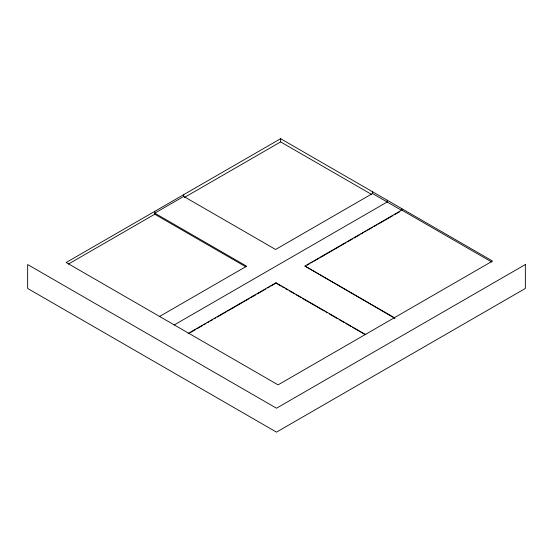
<?xml version="1.0" encoding="UTF-8"?>
<svg xmlns="http://www.w3.org/2000/svg" width="553" height="553" viewBox="0 0 553 553"><rect width="100%" height="100%" fill="white"/><g stroke="black" fill="none" stroke-linecap="round" stroke-linejoin="round"><path stroke-width="0.83" d="M280.627 138.699L66.166 262.516L278.083 384.86L492.543 261.044L280.627 138.699L280.627 141.907L184.467 197.428M401.844 208.681L401.844 210.465L372.508 193.529L275.601 249.479L183.72 196.433L154.75 213.154L246.631 266.207L159.541 316.482M68.399 264.078L154.75 214.225L245.885 266.843M174.209 324.957L387.176 201.997L387.176 200.214M188.131 333.494L275.961 282.783L365.92 334.717M394.89 318.348L304.938 266.055L401.844 210.105L491.797 262.046M190.363 332.56L195.575 329.553M197.062 328.696L202.274 325.689M203.76 324.825L205.993 323.54M207.486 322.675L208.972 321.818M210.458 320.961L212.691 319.669M214.184 318.811L215.67 317.947M217.163 317.09L226.094 311.933M227.58 311.076L249.168 298.613M250.654 297.756L255.866 294.742M257.352 293.885L265.544 289.157M267.776 287.871L269.263 287.007M270.756 286.15L275.961 283.143L281.166 286.143M307.171 265.122L309.41 263.829M310.897 262.972L312.39 262.108M313.883 261.251L319.102 258.237M320.588 257.373L345.936 242.746M347.429 241.882L352.641 238.868M354.134 238.011L359.353 234.997M360.846 234.133L363.079 232.848M364.572 231.984L366.058 231.126M367.551 230.262L372.77 227.248M374.263 226.391L376.496 225.099M377.989 224.235L392.9 215.629M394.386 214.771L399.605 211.758M280.627 141.907L371.761 194.525M304.938 266.055L394.89 317.989M282.652 287.007L284.138 287.864M285.631 288.721L287.857 290.007M289.343 290.864L294.549 293.871M296.035 294.728L301.24 297.735M302.726 298.592L324.286 311.042M325.772 311.899L327.258 312.756M329.491 314.042L337.669 318.763M339.155 319.627L344.36 322.627M345.846 323.484L351.051 326.491M352.538 327.348L365.174 334.648M372.508 191.746L372.508 193.529M275.961 282.783L275.961 283.143M183.72 194.642L183.72 196.433M154.75 211.37L154.75 214.225M525.35 264.541L276.5 408.218L27.65 264.541L27.65 288.459L276.5 432.128L525.35 288.459L525.35 264.541"/></g></svg>
